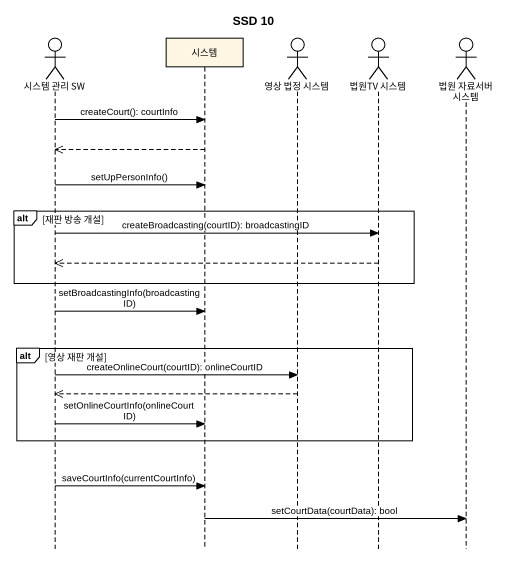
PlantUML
@startuml
title SSD 10
hide footbox
actor "시스템 관리 SW" as 시스템_관리_SW
participant 시스템
actor "영상 법정 시스템" as 영상_법정_시스템
actor "법원TV 시스템" as 법원TV_시스템
actor "법원 자료서버 시스템" as 법원_자료서버_시스템

시스템_관리_SW -> 시스템 : createCourt(): courtInfo
시스템 -->> 시스템_관리_SW
시스템_관리_SW -> 시스템 : setUpPersonInfo()
alt 재판 방송 개설
  시스템_관리_SW -> 법원TV_시스템 : createBroadcasting(courtID): broadcastingID
  법원TV_시스템 -->> 시스템_관리_SW
end
시스템_관리_SW -> 시스템 : setBroadcastingInfo(broadcastingID)
alt 영상 재판 개설
  시스템_관리_SW -> 영상_법정_시스템 : createOnlineCourt(courtID): onlineCourtID
  영상_법정_시스템 -->> 시스템_관리_SW
  시스템_관리_SW -> 시스템 : setOnlineCourtInfo(onlineCourtID)
end
시스템_관리_SW -> 시스템 : saveCourtInfo(currentCourtInfo)
시스템 -> 법원_자료서버_시스템 : setCourtData(courtData): bool
@enduml
